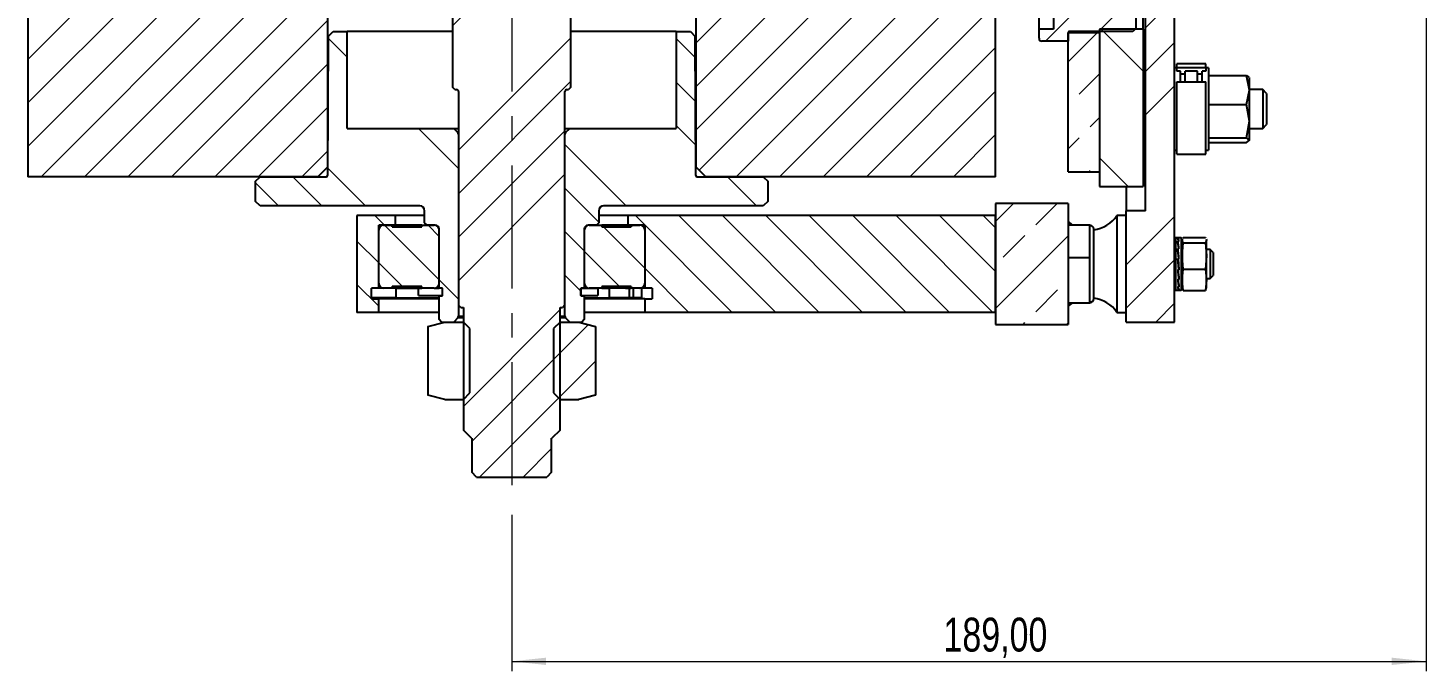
# Model space of a CAD drawing. Header units: millimetres. Extents: x 15 to 1184, y 5 to 836.
# Drawn here: x 131.6 to 276.1, y 391.7 to 458.1 of the extents above; entities that cross this region are included whole.
import ezdxf

# ---------------------------------------------------------------- set-up
doc = ezdxf.new("R2010")
doc.units = ezdxf.units.MM
doc.linetypes.add('CENTERX2', pattern=[20.32, 12.7, -2.54, 2.54, -2.54])
doc.styles.add('SLDTEXTSTYLE1', font='TXT', dxfattribs={"width": 0.75})
doc.dimstyles.new('SLDDIMSTYLE0', dxfattribs={"dimtxt": 3.5, "dimasz": 3.556, "dimexe": 0, "dimexo": 0.0625, "dimgap": 0.875, "dimtad": 1, "dimlfac": 2, "dimrnd": 1e-09, "dimzin": 12, "dimdsep": 46, "dimtxsty": 'SLDTEXTSTYLE1', "dimsah": 1, "dimcen": 0.09, "dimadec": 0, "dimazin": 3, "dimtfac": 1, "dimtdec": 3, "dimtofl": 0, "dimtmove": 0, "dimatfit": 3, "dimfxl": 1, "dimfrac": 2, "dimtolj": 1, "dimtzin": 12, "dimarcsym": 0})
pattern_1 = [(45, (0, 0), (-8.98026, 8.98026), []), (45, (4.49, 0), (-8.98026, 8.98026), [3.175, -1.5875]), (45, (8.98, 0), (-8.98026, 8.98026), [3.175, -1.5875]), (45, (13.47, 0), (-8.98026, 8.98026), [3.175, -1.5875])]
pattern_2 = [(45, (0, 0), (-13.4704, 13.4704), []), (45, (4.49, 0), (-13.4704, 13.4704), []), (45, (8.98, 0), (-13.4704, 13.4704), []), (45, (13.47, 0), (-13.4704, 13.4704), [])]
pattern_3 = [(135, (0, 0), (-13.4704, -13.4704), []), (135, (-2e-14, 4.49), (-13.4704, -13.4704), []), (135, (-3e-14, 8.98), (-13.4704, -13.4704), []), (135, (-5e-14, 13.47), (-13.4704, -13.4704), [])]

# ---------------------------------------------------------------- blocks, each defined once
blk = doc.blocks.new('_D_7')
at = {"color": 7, "linetype": 'Continuous', "lineweight": 0}
for p, q in [((276.07, 471.74), (276.07, 391.71)), ((181.57, 407.84), (181.57, 391.71)), ((181.57, 392.71), (276.07, 392.71))]:
    blk.add_line(p, q, dxfattribs=at)
at = {"color": 7, "linetype": 'Continuous', "lineweight": 18}
for points in [[(181.57, 392.71), (185.13, 392.33), (185.13, 393.09)], [(276.07, 392.71), (272.52, 393.09), (272.52, 392.33)]]:
    blk.add_solid(points, dxfattribs=at)
at = {"color": 7, "linetype": 'Continuous', "lineweight": 18, "insert": (226.2, 397.22), "char_height": 3.5, "attachment_point": 1, "style": 'SLDTEXTSTYLE1'}
blk.add_mtext('189,00', dxfattribs=at)

msp = doc.modelspace()

# ---------------------------------------------------------------- hatches: boundary and pattern name
at = {"linetype": 'Continuous', "lineweight": 18}
h = msp.add_hatch(dxfattribs=at)
h.set_pattern_fill('DIN 201 Stahl und Stahlguss', style=0, pattern_type=2)
h.set_pattern_definition(pattern_2)
edge = h.paths.add_edge_path(flags=0)
edge.add_line((187.6975, 556.2759), (187.8225, 556.7425))
edge.add_line((187.8225, 556.7425), (187.8225, 569.0425))
edge.add_arc((188.0225, 569.0425), 0.2, 90, 180, ccw=False)
edge.add_line((188.0225, 569.2425), (188.4225, 569.2425))
edge.add_line((188.4225, 569.2425), (189.0725, 569.8925))
edge.add_line((189.0725, 569.8925), (189.0725, 581.1425))
edge.add_line((189.0725, 581.1425), (188.6147, 581.6003))
edge.add_arc((188.8975, 581.8831), 0.4, 180, 225, ccw=False)
edge.add_line((188.4975, 581.8831), (188.4975, 583.3425))
edge.add_arc((188.8975, 583.3425), 0.4, 90, 180, ccw=False)
edge.add_line((188.8975, 583.7425), (188.9225, 583.7425))
edge.add_line((188.9225, 583.7425), (189.0725, 583.8925))
edge.add_line((189.0725, 583.8925), (189.0725, 597.3425))
edge.add_arc((189.4725, 597.3425), 0.4, 90, 180, ccw=False)
edge.add_line((189.4725, 597.7425), (190.0725, 597.7425))
edge.add_line((190.0725, 597.7425), (190.3225, 597.9925))
edge.add_line((190.3225, 597.9925), (190.3225, 608.9925))
edge.add_line((190.3225, 608.9925), (190.0725, 609.2425))
edge.add_line((190.0725, 609.2425), (189.4725, 609.2425))
edge.add_arc((189.4725, 609.6425), 0.4, 180, 270, ccw=False)
edge.add_line((189.0725, 609.6425), (189.0725, 611.4925))
edge.add_line((189.0725, 611.4925), (188.8225, 611.7425))
edge.add_line((188.8225, 611.7425), (187.5725, 611.7425))
edge.add_line((187.5725, 611.7425), (187.5725, 623.7425))
edge.add_line((187.5725, 623.7425), (187.0725, 624.2425))
edge.add_line((187.0725, 624.2425), (176.0725, 624.2425))
edge.add_line((176.0725, 624.2425), (175.5725, 623.7425))
edge.add_line((175.5725, 623.7425), (175.5725, 611.7425))
edge.add_line((175.5725, 611.7425), (174.3225, 611.7425))
edge.add_line((174.3225, 611.7425), (174.0725, 611.4925))
edge.add_line((174.0725, 611.4925), (174.0725, 609.6425))
edge.add_arc((173.6725, 609.6425), 0.4, 270, 360, ccw=False)
edge.add_line((173.6725, 609.2425), (173.0725, 609.2425))
edge.add_line((173.0725, 609.2425), (172.8225, 608.9925))
edge.add_line((172.8225, 608.9925), (172.8225, 597.9925))
edge.add_line((172.8225, 597.9925), (173.0725, 597.7425))
edge.add_line((173.0725, 597.7425), (173.6725, 597.7425))
edge.add_arc((173.6725, 597.3425), 0.4, 0, 90, ccw=False)
edge.add_line((174.0725, 597.3425), (174.0725, 583.8925))
edge.add_line((174.0725, 583.8925), (174.2225, 583.7425))
edge.add_line((174.2225, 583.7425), (174.2475, 583.7425))
edge.add_arc((174.2475, 583.3425), 0.4, 0, 90, ccw=False)
edge.add_line((174.6475, 583.3425), (174.6475, 581.8831))
edge.add_arc((174.2475, 581.8831), 0.4, 315, 360, ccw=False)
edge.add_line((174.5304, 581.6003), (174.0725, 581.1425))
edge.add_line((174.0725, 581.1425), (174.0725, 569.8925))
edge.add_line((174.0725, 569.8925), (174.7225, 569.2425))
edge.add_line((174.7225, 569.2425), (175.1225, 569.2425))
edge.add_arc((175.1225, 569.0425), 0.2, 0, 90, ccw=False)
edge.add_line((175.3225, 569.0425), (175.3225, 556.7425))
edge.add_line((175.3225, 556.7425), (175.4475, 556.2759))
edge.add_line((175.4475, 556.2759), (175.4475, 451.9925))
edge.add_line((175.4475, 451.9925), (175.6975, 451.7425))
edge.add_line((175.6975, 451.7425), (175.8725, 451.7425))
edge.add_arc((175.8725, 451.5425), 0.2, 0, 90, ccw=False)
edge.add_line((176.0725, 451.5425), (176.0725, 429.4925))
edge.add_line((176.0725, 429.4925), (176.3225, 429.2425))
edge.add_line((176.3225, 429.2425), (176.5725, 429.2425))
edge.add_line((176.5725, 429.2425), (176.5725, 416.5925))
edge.add_line((176.5725, 416.5925), (177.4225, 415.7425))
edge.add_line((177.4225, 415.7425), (177.4475, 415.7425))
edge.add_line((177.4475, 415.7425), (177.4475, 412.2425))
edge.add_line((177.4475, 412.2425), (177.9475, 411.7425))
edge.add_line((177.9475, 411.7425), (185.1975, 411.7425))
edge.add_line((185.1975, 411.7425), (185.6975, 412.2425))
edge.add_line((185.6975, 412.2425), (185.6975, 415.7425))
edge.add_line((185.6975, 415.7425), (185.7225, 415.7425))
edge.add_line((185.7225, 415.7425), (186.5725, 416.5925))
edge.add_line((186.5725, 416.5925), (186.5725, 429.2425))
edge.add_line((186.5725, 429.2425), (186.8225, 429.2425))
edge.add_line((186.8225, 429.2425), (187.0725, 429.4925))
edge.add_line((187.0725, 429.4925), (187.0725, 451.5425))
edge.add_arc((187.2725, 451.5425), 0.2, 90, 180, ccw=False)
edge.add_line((187.2725, 451.7425), (187.4475, 451.7425))
edge.add_line((187.4475, 451.7425), (187.6975, 451.9925))
edge.add_line((187.6975, 451.9925), (187.6975, 556.2759))
h = msp.add_hatch(dxfattribs=at)
h.set_pattern_fill('ANSI31', style=0)
h.paths.add_polyline_path([(162.5225, 566.7425), (161.5225, 567.7425), (131.5725, 567.7425), (131.5725, 442.7425), (161.5225, 442.7425), (162.5225, 443.7425)], flags=0)
h = msp.add_hatch(dxfattribs=at)
h.set_pattern_fill('ANSI31', style=0)
h.paths.add_polyline_path([(231.5725, 442.7425), (231.5725, 567.7425), (201.6225, 567.7425), (200.6225, 566.7425), (200.6225, 443.7425), (201.6225, 442.7425)], flags=0)
h = msp.add_hatch(dxfattribs=at)
h.set_pattern_fill('DIN 201 Stahl und Stahlguss', style=0, pattern_type=2)
h.set_pattern_definition(pattern_2)
h.paths.add_polyline_path([(245.0725, 439.2325), (245.0725, 427.7425), (250.0725, 427.7425), (250.0725, 472.7425), (247.3225, 472.7425), (247.0725, 472.4925), (247.0725, 439.2325)], flags=0)
h = msp.add_hatch(dxfattribs=at)
h.set_pattern_fill('ANSI31', style=0)
edge = h.paths.add_edge_path(flags=0)
edge.add_line((246.0725, 460.4357), (245.7658, 460.7425))
edge.add_line((245.7658, 460.7425), (239.1975, 460.7425))
edge.add_arc((239.1975, 460.8675), 0.125, 180, 270, ccw=False)
edge.add_line((239.0725, 460.8675), (239.0725, 461.7425))
edge.add_line((239.0725, 461.7425), (236.3725, 461.7425))
edge.add_arc((236.3725, 461.4425), 0.3, 90, 180)
edge.add_line((236.0725, 461.4425), (236.0725, 460.4925))
edge.add_line((236.0725, 460.4925), (237.5725, 460.4925))
edge.add_line((237.5725, 460.4925), (237.5725, 457.9925))
edge.add_line((237.5725, 457.9925), (236.0725, 457.9925))
edge.add_line((236.0725, 457.9925), (236.0725, 457.0425))
edge.add_arc((236.3725, 457.0425), 0.3, 180, 270)
edge.add_line((236.3725, 456.7425), (239.0725, 456.7425))
edge.add_line((239.0725, 456.7425), (239.0725, 457.6175))
edge.add_arc((239.1975, 457.6175), 0.125, 90, 180, ccw=False)
edge.add_line((239.1975, 457.7425), (245.7658, 457.7425))
edge.add_line((245.7658, 457.7425), (246.0725, 458.0492))
edge.add_line((246.0725, 458.0492), (246.0725, 460.4357))
h = msp.add_hatch(dxfattribs=at)
h.set_pattern_fill('DIN 201 Stahl und Stahlguss', angle=90, style=0, pattern_type=2)
h.set_pattern_definition(pattern_3)
edge = h.paths.add_edge_path(flags=0)
edge.add_line((163.1016, 457.7425), (162.5981, 457.2425))
edge.add_line((162.5981, 457.2425), (162.548, 442.8919))
edge.add_arc((162.398, 442.8925), 0.15, 270, 359.8, ccw=False)
edge.add_line((162.398, 442.7425), (155.5725, 442.7425))
edge.add_line((155.5725, 442.7425), (155.0725, 442.2425))
edge.add_line((155.0725, 442.2425), (155.0725, 440.2425))
edge.add_line((155.0725, 440.2425), (155.5725, 439.7425))
edge.add_line((155.5725, 439.7425), (172.0725, 439.7425))
edge.add_arc((172.0725, 439.2425), 0.5, 0, 90, ccw=False)
edge.add_line((172.5725, 439.2425), (172.5725, 437.9925))
edge.add_line((172.5725, 437.9925), (172.8225, 437.7425))
edge.add_line((172.8225, 437.7425), (173.6725, 437.7425))
edge.add_arc((173.6725, 437.3425), 0.4, 0, 90, ccw=False)
edge.add_line((174.0725, 437.3425), (174.0725, 431.2425))
edge.add_line((174.0725, 431.2425), (174.4225, 431.2425))
edge.add_line((174.4225, 431.2425), (174.4225, 430.4425))
edge.add_line((174.4225, 430.4425), (174.0725, 430.4425))
edge.add_line((174.0725, 430.4425), (174.0725, 427.9925))
edge.add_line((174.0725, 427.9925), (174.3225, 427.7425))
edge.add_line((174.3225, 427.7425), (175.5725, 427.7425))
edge.add_line((175.5725, 427.7425), (175.9993, 428.1692))
edge.add_arc((175.8225, 428.346), 0.25, 315, 360)
edge.add_line((176.0725, 428.346), (176.0725, 447.1389))
edge.add_arc((175.8225, 447.1389), 0.25, 0, 45)
edge.add_line((175.9993, 447.3157), (175.5725, 447.7425))
edge.add_line((175.5725, 447.7425), (164.5725, 447.7425))
edge.add_line((164.5725, 447.7425), (164.5725, 457.7425))
edge.add_line((164.5725, 457.7425), (163.1016, 457.7425))
h = msp.add_hatch(dxfattribs=at)
h.set_pattern_fill('DIN 201 Stahl und Stahlguss', angle=90, style=0, pattern_type=2)
h.set_pattern_definition(pattern_3)
edge = h.paths.add_edge_path(flags=0)
edge.add_arc((200.747, 442.8925), 0.15, 180.2, 270, ccw=False)
edge.add_line((200.597, 442.8919), (200.5469, 457.2425))
edge.add_line((200.5469, 457.2425), (200.0434, 457.7425))
edge.add_line((200.0434, 457.7425), (198.5725, 457.7425))
edge.add_line((198.5725, 457.7425), (198.5725, 447.7425))
edge.add_line((198.5725, 447.7425), (187.5725, 447.7425))
edge.add_line((187.5725, 447.7425), (187.1457, 447.3157))
edge.add_arc((187.3225, 447.1389), 0.25, 135, 180)
edge.add_line((187.0725, 447.1389), (187.0725, 428.346))
edge.add_arc((187.3225, 428.346), 0.25, 180, 225)
edge.add_line((187.1457, 428.1692), (187.5725, 427.7425))
edge.add_line((187.5725, 427.7425), (188.8225, 427.7425))
edge.add_line((188.8225, 427.7425), (189.0725, 427.9925))
edge.add_line((189.0725, 427.9925), (189.0725, 430.4425))
edge.add_line((189.0725, 430.4425), (188.7225, 430.4425))
edge.add_line((188.7225, 430.4425), (188.7225, 431.2425))
edge.add_line((188.7225, 431.2425), (189.0725, 431.2425))
edge.add_line((189.0725, 431.2425), (189.0725, 437.3425))
edge.add_arc((189.4725, 437.3425), 0.4, 90, 180, ccw=False)
edge.add_line((189.4725, 437.7425), (190.3225, 437.7425))
edge.add_line((190.3225, 437.7425), (190.5725, 437.9925))
edge.add_line((190.5725, 437.9925), (190.5725, 439.2425))
edge.add_arc((191.0725, 439.2425), 0.5, 90, 180, ccw=False)
edge.add_line((191.0725, 439.7425), (207.5725, 439.7425))
edge.add_line((207.5725, 439.7425), (208.0725, 440.2425))
edge.add_line((208.0725, 440.2425), (208.0725, 442.2425))
edge.add_line((208.0725, 442.2425), (207.5725, 442.7425))
edge.add_line((207.5725, 442.7425), (200.747, 442.7425))
h = msp.add_hatch(dxfattribs=at)
h.set_pattern_fill('DIN 201 Leichtmetall und Aluminiumlegierung', style=0, pattern_type=2)
h.set_pattern_definition(pattern_1)
h.paths.add_polyline_path([(239.0725, 457.5925), (239.0725, 443.2425), (242.3225, 443.2425), (242.3225, 457.5925)], flags=0)
h = msp.add_hatch(dxfattribs=at)
h.set_pattern_fill('DIN 201 Stahl und Stahlguss', angle=90, style=0, pattern_type=2)
h.set_pattern_definition(pattern_3)
h.paths.add_polyline_path([(242.3225, 457.9925), (242.3225, 441.7425), (246.8225, 441.7425), (246.8225, 457.9925)], flags=0)
h = msp.add_hatch(dxfattribs=at)
h.set_pattern_fill('DIN 201 Leichtmetall und Aluminiumlegierung', style=0, pattern_type=2)
h.set_pattern_definition(pattern_1)
h.paths.add_polyline_path([(239.0725, 439.9925), (231.5725, 439.9925), (231.5725, 427.4925), (239.0725, 427.4925)], flags=0)
h = msp.add_hatch(dxfattribs=at)
h.set_pattern_fill('ANSI31', angle=90, style=0)
h.paths.add_polyline_path([(167.8225, 437.7425), (169.5725, 437.7425), (169.5725, 438.7425), (165.5725, 438.7425), (165.5725, 428.7425), (167.8225, 428.7425), (167.8225, 430.1425), (167.0725, 430.1425), (167.0725, 431.2425), (167.8225, 431.2425)], flags=0)
h = msp.add_hatch(dxfattribs=at)
h.set_pattern_fill('ANSI31', angle=90, style=0)
h.paths.add_polyline_path([(231.5725, 438.7425), (193.5725, 438.7425), (193.5725, 437.7425), (195.3225, 437.7425), (195.3225, 431.2425), (196.0725, 431.2425), (196.0725, 430.1425), (195.3225, 430.1425), (195.3225, 428.7425), (231.5725, 428.7425)], flags=0)
h = msp.add_hatch(dxfattribs=at)
h.set_pattern_fill('ANSI31', angle=90, style=0)
edge = h.paths.add_edge_path(flags=0)
edge.add_line((172.2725, 437.7425), (172.2725, 437.5715))
edge.add_line((172.2725, 437.5715), (169.2225, 437.5715))
edge.add_line((169.2225, 437.5715), (169.2225, 437.7425))
edge.add_line((169.2225, 437.7425), (168.3225, 437.7425))
edge.add_arc((168.3225, 437.2425), 0.5, 90, 180)
edge.add_line((167.8225, 437.2425), (167.8225, 431.7425))
edge.add_arc((168.3225, 431.7425), 0.5, 180, 270)
edge.add_line((168.3225, 431.2425), (169.2225, 431.2425))
edge.add_line((169.2225, 431.2425), (169.2225, 431.4135))
edge.add_line((169.2225, 431.4135), (172.2725, 431.4135))
edge.add_line((172.2725, 431.4135), (172.2725, 431.2425))
edge.add_line((172.2725, 431.2425), (173.5725, 431.2425))
edge.add_arc((173.5725, 431.7425), 0.5, 270, 360)
edge.add_line((174.0725, 431.7425), (174.0725, 437.2425))
edge.add_arc((173.5725, 437.2425), 0.5, 0, 90)
edge.add_line((173.5725, 437.7425), (172.2725, 437.7425))
h = msp.add_hatch(dxfattribs=at)
h.set_pattern_fill('ANSI31', angle=90, style=0)
edge = h.paths.add_edge_path(flags=0)
edge.add_line((190.8725, 437.5715), (190.8725, 437.7425))
edge.add_line((190.8725, 437.7425), (189.5725, 437.7425))
edge.add_arc((189.5725, 437.2425), 0.5, 90, 180)
edge.add_line((189.0725, 437.2425), (189.0725, 431.7425))
edge.add_arc((189.5725, 431.7425), 0.5, 180, 270)
edge.add_line((189.5725, 431.2425), (190.8725, 431.2425))
edge.add_line((190.8725, 431.2425), (190.8725, 431.4135))
edge.add_line((190.8725, 431.4135), (193.9225, 431.4135))
edge.add_line((193.9225, 431.4135), (193.9225, 431.2425))
edge.add_line((193.9225, 431.2425), (194.8225, 431.2425))
edge.add_arc((194.8225, 431.7425), 0.5, 270, 360)
edge.add_line((195.3225, 431.7425), (195.3225, 437.2425))
edge.add_arc((194.8225, 437.2425), 0.5, 0, 90)
edge.add_line((194.8225, 437.7425), (193.9225, 437.7425))
edge.add_line((193.9225, 437.7425), (193.9225, 437.5715))
edge.add_line((193.9225, 437.5715), (190.8725, 437.5715))
h = msp.add_hatch(dxfattribs=at)
h.set_pattern_fill('ANSI31', style=0)
h.paths.add_polyline_path([(167.0725, 430.2425), (169.6225, 430.2425), (169.6225, 431.2425), (167.0725, 431.2425)], flags=0)
h = msp.add_hatch(dxfattribs=at)
h.set_pattern_fill('ANSI31', style=0)
h.paths.add_polyline_path([(188.7225, 431.2425), (188.7225, 430.4925), (190.4725, 430.4925), (190.4725, 431.2425)], flags=0)
h = msp.add_hatch(dxfattribs=at)
h.set_pattern_fill('DIN 201 Stahl und Stahlguss', style=0, pattern_type=2)
h.set_pattern_definition(pattern_2)
h.paths.add_polyline_path([(172.9123, 420.2074), (174.6475, 419.7425), (176.5725, 419.7425), (177.249, 420.419), (177.249, 427.066), (176.5725, 427.7425), (174.6475, 427.7425), (172.9123, 427.2775)], flags=0)
h = msp.add_hatch(dxfattribs=at)
h.set_pattern_fill('DIN 201 Stahl und Stahlguss', style=0, pattern_type=2)
h.set_pattern_definition(pattern_2)
h.paths.add_polyline_path([(188.4975, 419.7425), (190.2328, 420.2074), (190.2328, 427.2775), (188.4975, 427.7425), (186.5725, 427.7425), (185.896, 427.066), (185.896, 420.419), (186.5725, 419.7425)], flags=0)

# ---------------------------------------------------------------- linework, layer by layer
at = {"color": 7, "linetype": 'CENTERX2', "lineweight": 18}
msp.add_line((181.5725, 667.4376), (181.5725, 408.8397), dxfattribs=at)
at = {"color": 7, "linetype": 'Continuous', "lineweight": 25}
for p, q in [((131.5725, 567.7425), (131.5725, 442.7425)), ((162.5225, 566.7425), (162.5225, 443.7425)), ((200.6225, 443.7425), (200.6225, 566.7425)), ((231.5725, 442.7425), (231.5725, 567.7425)), ((175.4475, 556.2759), (175.4475, 451.9925)), ((187.6975, 451.9925), (187.6975, 556.2759)), ((250.0725, 427.7425), (250.0725, 472.7425)), ((247.0725, 439.2325), (247.0725, 472.4925)), ((237.5725, 460.4925), (237.5725, 457.9925)), ((246.0725, 460.4357), (246.0725, 458.0492)), ((246.8225, 457.9925), (246.8225, 460.4925)), ((236.0725, 457.9925), (236.0725, 459.2425)), ((162.5981, 457.2425), (162.548, 442.8919)), ((162.5981, 457.2425), (163.1016, 457.7425)), ((163.1016, 457.7425), (164.5725, 457.7425)), ((164.5725, 447.7425), (164.5725, 457.7425)), ((175.4475, 457.7425), (164.5725, 457.7425)), ((198.5725, 457.7425), (187.6975, 457.7425)), ((198.5725, 457.7425), (198.5725, 447.7425)), ((198.5725, 457.7425), (200.0434, 457.7425)), ((200.0434, 457.7425), (200.5469, 457.2425)), ((200.597, 442.8919), (200.5469, 457.2425)), ((236.0725, 457.0425), (236.0725, 457.9925)), ((237.5725, 457.9925), (236.0725, 457.9925)), ((239.0725, 456.7425), (236.3725, 456.7425)), ((239.0725, 457.6175), (239.0725, 456.7425)), ((242.3225, 457.5925), (239.0725, 457.5925)), ((239.0725, 443.2425), (239.0725, 457.5925)), ((245.7658, 457.7425), (239.1975, 457.7425)), ((246.8225, 457.9925), (242.3225, 457.9925)), ((242.3225, 457.9925), (242.3225, 441.7425)), ((242.3225, 457.5925), (242.3225, 443.2425)), ((246.0725, 458.0492), (245.7658, 457.7425)), ((246.8225, 457.9925), (246.8225, 441.7425)), ((250.3225, 453.9925), (250.0725, 453.9925)), ((253.3225, 454.3925), (250.3225, 454.3925)), ((250.3225, 454.0261), (250.3225, 454.3925)), ((250.3225, 454.0261), (253.3225, 454.0261)), ((250.3225, 453.6576), (250.3225, 454.0261)), ((253.3225, 454.0261), (253.3225, 454.3925)), ((253.3225, 454.0261), (253.3225, 453.6576)), ((253.572, 453.9925), (253.3225, 453.9925)), ((253.572, 453.9925), (253.572, 445.4925)), ((250.7091, 453.6576), (250.3225, 453.6576)), ((250.3225, 445.0925), (250.3225, 452.5476)), ((250.3225, 452.5476), (253.3225, 452.5476)), ((250.7091, 452.5476), (250.7091, 453.6576)), ((251.1863, 453.3444), (250.7091, 453.3444)), ((251.1863, 452.5476), (251.1863, 453.6576)), ((252.4589, 453.6576), (251.1863, 453.6576)), ((252.4589, 452.5476), (252.4589, 453.6576)), ((252.9362, 453.3444), (252.4589, 453.3444)), ((252.9362, 452.5476), (252.9362, 453.6576)), ((253.3225, 453.6576), (252.9362, 453.6576)), ((253.3225, 445.0925), (253.3225, 452.5476)), ((253.572, 453.1995), (257.5322, 453.1995)), ((257.8225, 451.703), (257.5322, 453.1995)), ((257.5322, 453.1995), (257.7603, 453.0172)), ((257.8225, 451.703), (257.8225, 452.9925)), ((175.6975, 451.7425), (175.4475, 451.9925)), ((175.6975, 451.7425), (175.8725, 451.7425)), ((176.0725, 451.5425), (176.0725, 429.4925)), ((187.0725, 429.4925), (187.0725, 451.5425)), ((187.2725, 451.7425), (187.4475, 451.7425)), ((187.6975, 451.9925), (187.4475, 451.7425)), ((257.5322, 450.2065), (257.8225, 451.703)), ((259.189, 451.7425), (257.8225, 451.7425)), ((257.8225, 448.478), (257.8225, 451.703)), ((259.5725, 451.359), (259.189, 451.7425)), ((259.189, 451.7425), (259.189, 447.7425)), ((259.5725, 451.359), (259.5725, 448.126)), ((253.572, 450.2065), (257.5322, 450.2065)), ((257.8225, 448.478), (257.5322, 450.2065)), ((257.5322, 446.7494), (257.8225, 448.478)), ((257.8225, 446.5174), (257.8225, 448.478)), ((259.189, 447.7425), (259.5725, 448.126)), ((164.5725, 447.7425), (175.5725, 447.7425)), ((175.5725, 447.7425), (175.9993, 447.3157)), ((175.5725, 447.7425), (176.0725, 447.7425)), ((176.0725, 447.1389), (176.0725, 428.346)), ((187.0725, 447.7425), (187.5725, 447.7425)), ((187.0725, 428.346), (187.0725, 447.1389)), ((187.1457, 447.3157), (187.5725, 447.7425)), ((187.5725, 447.7425), (198.5725, 447.7425)), ((253.572, 446.7494), (257.5322, 446.7494)), ((257.8225, 446.5174), (257.5322, 446.7494)), ((257.5322, 446.2854), (257.8225, 446.5174)), ((257.8225, 447.7425), (259.189, 447.7425)), ((257.8225, 446.4925), (257.8225, 446.5174)), ((250.0725, 445.4925), (250.3225, 445.4925)), ((250.3225, 445.0925), (253.3225, 445.0925)), ((253.3225, 445.4925), (253.572, 445.4925)), ((253.572, 446.2854), (257.5322, 446.2854)), ((162.5225, 443.7425), (161.5225, 442.7425)), ((162.5225, 443.7425), (162.551, 443.7425)), ((200.594, 443.7425), (200.6225, 443.7425)), ((201.6225, 442.7425), (200.6225, 443.7425)), ((161.5225, 442.7425), (131.5725, 442.7425)), ((155.0725, 442.2425), (155.5725, 442.7425)), ((155.0725, 442.2425), (155.0725, 440.2425)), ((155.5725, 442.7425), (162.398, 442.7425)), ((200.747, 442.7425), (207.5725, 442.7425)), ((231.5725, 442.7425), (201.6225, 442.7425)), ((207.5725, 442.7425), (208.0725, 442.2425)), ((208.0725, 440.2425), (208.0725, 442.2425)), ((239.0725, 443.2425), (242.3225, 443.2425)), ((242.3225, 441.7425), (246.8225, 441.7425)), ((245.0725, 441.7425), (245.0725, 439.2325)), ((155.5725, 439.7425), (155.0725, 440.2425)), ((172.0725, 439.7425), (155.5725, 439.7425)), ((207.5725, 439.7425), (191.0725, 439.7425)), ((208.0725, 440.2425), (207.5725, 439.7425)), ((231.5725, 439.9925), (231.5725, 427.4925)), ((239.0725, 439.9925), (231.5725, 439.9925)), ((239.0725, 439.9925), (239.0725, 427.4925)), ((165.5725, 438.7425), (165.5725, 428.7425)), ((169.5725, 438.7425), (165.5725, 438.7425)), ((169.5725, 437.7425), (169.5725, 438.7425)), ((172.5725, 438.7425), (169.5725, 438.7425)), ((172.5725, 437.9925), (172.5725, 439.2425)), ((172.8225, 437.7425), (172.5725, 437.9925)), ((190.5725, 437.9925), (190.3225, 437.7425)), ((190.5725, 439.2425), (190.5725, 437.9925)), ((193.5725, 438.7425), (190.5725, 438.7425)), ((193.5725, 438.7425), (193.5725, 437.7425)), ((231.5725, 438.7425), (193.5725, 438.7425)), ((231.5725, 428.7425), (231.5725, 438.7425)), ((239.5606, 437.7425), (239.0725, 438.1091)), ((245.0725, 438.7425), (244.1176, 438.7425)), ((244.1176, 438.7425), (244.1176, 432.567)), ((247.0725, 439.2325), (245.0725, 439.2325)), ((245.0725, 427.7425), (245.0725, 439.2325)), ((167.8225, 431.2425), (167.8225, 437.7425)), ((169.5725, 437.7425), (167.8225, 437.7425)), ((167.8225, 431.7425), (167.8225, 437.2425)), ((168.3225, 437.7425), (169.2225, 437.7425)), ((169.2225, 437.5715), (169.2225, 437.7425)), ((169.2225, 437.5715), (172.2725, 437.5715)), ((172.2725, 437.7425), (169.5725, 437.7425)), ((172.2725, 437.5715), (172.2725, 437.7425)), ((172.2725, 437.7425), (173.5725, 437.7425)), ((173.6725, 437.7425), (172.8225, 437.7425)), ((174.0725, 431.2425), (174.0725, 437.3425)), ((174.0725, 431.7425), (174.0725, 437.2425)), ((189.0725, 437.3425), (189.0725, 431.2425)), ((189.0725, 437.2425), (189.0725, 431.7425)), ((190.3225, 437.7425), (189.4725, 437.7425)), ((189.5725, 437.7425), (190.8725, 437.7425)), ((190.8725, 437.7425), (190.8725, 437.5715)), ((193.5725, 437.7425), (190.8725, 437.7425)), ((190.8725, 437.5715), (193.9225, 437.5715)), ((195.3225, 437.7425), (193.5725, 437.7425)), ((193.9225, 437.7425), (193.9225, 437.5715)), ((193.9225, 437.7425), (194.8225, 437.7425)), ((195.3225, 437.7425), (195.3225, 431.2425)), ((195.3225, 437.2425), (195.3225, 431.7425)), ((241.3225, 437.7425), (239.0725, 437.7425)), ((241.7225, 434.3263), (241.7225, 437.3425)), ((250.1797, 436.4425), (250.0725, 436.3353)), ((250.4826, 436.4425), (250.1797, 436.4425)), ((250.1797, 436.4425), (250.1797, 433.7425)), ((250.4088, 436.4277), (250.507, 436.4277)), ((250.4725, 436.4242), (250.4406, 436.4242)), ((250.4417, 436.3615), (250.4406, 436.4242)), ((250.4725, 436.4243), (250.4725, 436.4242)), ((250.5388, 436.4243), (250.4725, 436.4243)), ((250.507, 436.4243), (250.507, 436.4277)), ((250.7653, 436.4425), (250.5118, 436.4425)), ((250.8725, 436.3353), (250.7653, 436.4425)), ((250.7653, 436.4425), (250.7653, 433.7425)), ((250.9694, 436.4507), (250.9761, 436.4683)), ((250.9761, 436.4683), (253.2689, 436.4683)), ((253.2689, 436.4683), (253.2757, 436.4507)), ((250.4088, 436.0807), (250.507, 436.0807)), ((250.4088, 435.3295), (250.507, 435.3295)), ((250.4427, 435.2344), (250.4188, 435.2344)), ((250.4431, 435.9406), (250.4312, 435.9406)), ((250.4725, 436.065), (250.4406, 436.065)), ((250.4435, 435.9212), (250.4406, 436.065)), ((250.4725, 435.3042), (250.4406, 435.3042)), ((250.4435, 435.2079), (250.4406, 435.3042)), ((250.5241, 435.3043), (250.4435, 435.9212)), ((250.5329, 434.2735), (250.4435, 435.2079)), ((250.4725, 436.0651), (250.4725, 436.065)), ((250.5388, 436.0651), (250.4725, 436.0651)), ((250.4725, 435.3043), (250.4725, 435.3042)), ((250.5388, 435.3043), (250.4725, 435.3043)), ((250.5063, 435.3043), (250.507, 435.3295)), ((250.5067, 436.0651), (250.507, 436.0807)), ((250.8725, 436.3353), (250.8725, 436.0697)), ((250.8725, 436.1983), (250.9067, 436.2873)), ((250.9761, 435.9283), (250.8725, 436.1983)), ((250.8725, 434.5654), (250.9761, 435.9283)), ((250.8725, 435.2425), (250.8725, 433.7425)), ((250.9761, 435.9283), (253.2689, 435.9283)), ((253.3725, 436.1983), (253.2689, 435.9283)), ((253.2689, 435.9283), (253.3725, 434.5654)), ((253.3384, 436.2873), (253.3725, 436.1983)), ((253.3725, 436.1983), (253.3725, 436.2425)), ((253.3725, 434.5654), (253.3725, 436.1983)), ((253.7658, 435.2425), (253.3725, 435.2425)), ((254.0725, 434.9357), (253.7658, 435.2425)), ((253.7658, 435.2425), (253.7658, 433.3898)), ((241.3225, 429.7954), (241.3225, 434.3911)), ((241.7225, 430.1901), (241.7225, 434.3263)), ((250.1797, 433.7425), (250.1797, 431.0425)), ((250.4088, 434.3038), (250.507, 434.3038)), ((250.507, 433.1811), (250.4088, 434.3038)), ((250.4409, 434.2702), (250.4118, 434.2702)), ((250.4406, 434.2733), (250.5388, 433.1509)), ((250.4725, 434.2733), (250.4406, 434.2733)), ((250.4725, 434.2735), (250.4725, 434.2733)), ((250.5388, 434.2735), (250.4725, 434.2735)), ((250.5044, 434.2735), (250.507, 434.3038)), ((250.7653, 433.7425), (250.7653, 431.0425)), ((250.9761, 433.2024), (250.8725, 434.5654)), ((250.8725, 433.7425), (250.8725, 431.5889)), ((253.3725, 434.5654), (253.2689, 433.2024)), ((253.3725, 432.1095), (253.3725, 434.5654)), ((254.0725, 434.9357), (254.0725, 433.4619)), ((244.1176, 432.567), (244.1176, 428.7425)), ((250.4088, 433.1811), (250.507, 433.1811)), ((250.4088, 432.1554), (250.507, 432.1554)), ((250.415, 433.1811), (250.5041, 432.2505)), ((250.4242, 432.1554), (250.5041, 431.5443)), ((250.4429, 433.1811), (250.4406, 433.1506)), ((250.4725, 433.1506), (250.4406, 433.1506)), ((250.4413, 432.1554), (250.4406, 432.1303)), ((250.4725, 432.1303), (250.4406, 432.1303)), ((250.4725, 433.1811), (250.4725, 433.1509)), ((250.4725, 433.1509), (250.4725, 433.1506)), ((250.5388, 433.1509), (250.4725, 433.1509)), ((250.4725, 432.1554), (250.4725, 432.1305)), ((250.4725, 432.1305), (250.4725, 432.1303)), ((250.5388, 432.1305), (250.4725, 432.1305)), ((250.5041, 432.2505), (250.507, 432.1554)), ((250.5049, 432.224), (250.529, 432.224)), ((250.5066, 433.1857), (250.5358, 433.1857)), ((250.8725, 432.1095), (250.9761, 433.2024)), ((250.9761, 431.0166), (250.8725, 432.1095)), ((250.9761, 433.2024), (253.2689, 433.2024)), ((253.2689, 433.2024), (253.3725, 432.1095)), ((253.3725, 432.1095), (253.2689, 431.0166)), ((253.3725, 432.2425), (253.7658, 432.2425)), ((253.3725, 431.2425), (253.3725, 432.1095)), ((253.7658, 433.3898), (253.7658, 432.2425)), ((253.7658, 432.2425), (254.0725, 432.5492)), ((254.0725, 433.4619), (254.0725, 432.5492)), ((167.0725, 430.2425), (167.0725, 431.2425)), ((169.6225, 431.2425), (167.0725, 431.2425)), ((167.0725, 430.1425), (167.0725, 431.2425)), ((167.8225, 431.2425), (167.0725, 431.2425)), ((169.2225, 431.2425), (168.3225, 431.2425)), ((169.2225, 431.2425), (169.2225, 431.4135)), ((172.2725, 431.4135), (169.2225, 431.4135)), ((169.6225, 430.2425), (169.6225, 431.2425)), ((169.6225, 431.2425), (171.9243, 431.2425)), ((171.9243, 430.4925), (171.9243, 431.2425)), ((171.9243, 431.2425), (172.2725, 431.2425)), ((172.2725, 431.2425), (172.2725, 431.4135)), ((173.5725, 431.2425), (172.2725, 431.2425)), ((173.574, 431.2425), (174.0725, 431.2425)), ((174.4225, 431.2425), (174.0725, 431.2425)), ((174.4225, 430.4425), (174.4225, 431.2425)), ((188.7225, 431.2425), (190.4725, 431.2425)), ((188.7225, 430.4925), (188.7225, 431.2425)), ((189.0725, 431.2425), (188.7225, 431.2425)), ((188.7225, 431.2425), (188.7225, 430.4425)), ((190.8725, 431.2425), (189.5725, 431.2425)), ((190.4725, 431.2425), (190.4725, 430.4925)), ((193.9225, 431.4135), (190.8725, 431.4135)), ((190.8725, 431.4135), (190.8725, 431.2425)), ((190.8725, 431.2425), (191.6469, 431.2425)), ((191.6469, 431.2425), (191.6469, 430.2425)), ((193.339, 431.2425), (191.6469, 431.2425)), ((193.339, 431.2425), (193.9225, 431.2425)), ((193.7585, 430.2425), (193.7585, 431.2425)), ((193.9225, 431.4135), (193.9225, 431.2425)), ((194.8225, 431.2425), (193.9225, 431.2425)), ((194.1581, 430.2425), (194.1581, 431.2425)), ((195.3225, 431.2425), (194.8225, 431.2425)), ((195.0338, 430.2425), (195.0338, 431.2425)), ((196.0725, 431.2425), (195.3225, 431.2425)), ((196.0725, 431.2425), (196.0725, 430.1425)), ((250.0725, 431.1496), (250.1797, 431.0425)), ((250.1797, 431.0425), (250.4332, 431.0425)), ((250.4088, 431.4042), (250.507, 431.4042)), ((250.4088, 431.0572), (250.507, 431.0572)), ((250.4409, 431.4042), (250.4406, 431.3888)), ((250.4725, 431.3888), (250.4406, 431.3888)), ((250.4407, 431.0572), (250.4406, 431.0542)), ((250.4725, 431.0542), (250.4406, 431.0542)), ((250.4624, 431.0425), (250.7653, 431.0425)), ((250.4725, 431.4042), (250.4725, 431.3889)), ((250.4725, 431.3889), (250.4725, 431.3888)), ((250.5388, 431.3889), (250.4725, 431.3889)), ((250.4725, 431.0572), (250.4725, 431.0542)), ((250.4725, 431.0542), (250.4725, 431.0542)), ((250.5388, 431.0542), (250.4725, 431.0542)), ((250.5041, 431.5443), (250.507, 431.4042)), ((250.5045, 431.5248), (250.5168, 431.5248)), ((250.506, 431.1161), (250.507, 431.0572)), ((250.7653, 431.0425), (250.8725, 431.1496)), ((250.9067, 431.1976), (250.9761, 431.0166)), ((250.9761, 431.0166), (253.2689, 431.0166)), ((253.2689, 431.0166), (253.3384, 431.1976)), ((169.6225, 430.2425), (167.0725, 430.2425)), ((167.0725, 430.1425), (167.8225, 430.1425)), ((167.8225, 428.7425), (167.8225, 430.1425)), ((174.0725, 430.1425), (167.8225, 430.1425)), ((169.6225, 430.2425), (174.0725, 430.2425)), ((171.9243, 430.4925), (174.4225, 430.4925)), ((174.0725, 427.9925), (174.0725, 430.4425)), ((174.0725, 430.4425), (174.4225, 430.4425)), ((176.3225, 429.2425), (176.0725, 429.4925)), ((176.3225, 429.2425), (176.5725, 429.2425)), ((176.5725, 429.2425), (176.5725, 416.5925)), ((186.5725, 429.2425), (186.8225, 429.2425)), ((186.5725, 416.5925), (186.5725, 429.2425)), ((187.0725, 429.4925), (186.8225, 429.2425)), ((188.7225, 430.4925), (190.4725, 430.4925)), ((188.7225, 430.4425), (189.0725, 430.4425)), ((189.0725, 430.4425), (189.0725, 427.9925)), ((189.0725, 430.2425), (191.6469, 430.2425)), ((195.3225, 430.1425), (189.0725, 430.1425)), ((193.7585, 430.2425), (191.6469, 430.2425)), ((194.1581, 430.2425), (193.7585, 430.2425)), ((195.0338, 430.2425), (194.1581, 430.2425)), ((195.3225, 430.1425), (195.3225, 428.7425)), ((195.3225, 430.1425), (196.0725, 430.1425)), ((239.0725, 429.7425), (241.3225, 429.7425)), ((239.0725, 429.3758), (239.5606, 429.7425)), ((241.7225, 430.1425), (241.7225, 430.1901)), ((167.8225, 428.7425), (165.5725, 428.7425)), ((174.0725, 428.7425), (167.8225, 428.7425)), ((172.9123, 427.2775), (174.6475, 427.7425)), ((174.3225, 427.7425), (174.0725, 427.9925)), ((174.3225, 427.7425), (175.5725, 427.7425)), ((174.6475, 427.7425), (176.5725, 427.7425)), ((175.9993, 428.1692), (175.5725, 427.7425)), ((177.249, 427.066), (176.5725, 427.7425)), ((186.5725, 427.7425), (185.896, 427.066)), ((186.5725, 427.7425), (188.4975, 427.7425)), ((187.5725, 427.7425), (187.1457, 428.1692)), ((187.5725, 427.7425), (188.8225, 427.7425)), ((188.4975, 427.7425), (190.2328, 427.2775)), ((189.0725, 427.9925), (188.8225, 427.7425)), ((195.3225, 428.7425), (189.0725, 428.7425)), ((231.5725, 428.7425), (195.3225, 428.7425)), ((244.1176, 428.7425), (245.0725, 428.7425)), ((245.0725, 427.7425), (250.0725, 427.7425)), ((172.9123, 427.2775), (172.9123, 420.2074)), ((177.249, 420.419), (177.249, 427.066)), ((185.896, 427.066), (185.896, 420.419)), ((190.2328, 427.2775), (190.2328, 420.2074)), ((231.5725, 427.4925), (239.0725, 427.4925)), ((174.6475, 419.7425), (172.9123, 420.2074)), ((174.6475, 419.7425), (176.5725, 419.7425)), ((176.5725, 419.7425), (177.249, 420.419)), ((185.896, 420.419), (186.5725, 419.7425)), ((186.5725, 419.7425), (188.4975, 419.7425)), ((190.2328, 420.2074), (188.4975, 419.7425)), ((177.4225, 415.7425), (176.5725, 416.5925)), ((186.5725, 416.5925), (185.7225, 415.7425)), ((177.4225, 415.7425), (177.4475, 415.7425)), ((177.4475, 415.7425), (177.4475, 412.2425)), ((185.6975, 415.7425), (185.7225, 415.7425)), ((185.6975, 412.2425), (185.6975, 415.7425)), ((177.9475, 411.7425), (177.4475, 412.2425)), ((185.6975, 412.2425), (185.1975, 411.7425)), ((177.9475, 411.7425), (185.1975, 411.7425))]:
    msp.add_line(p, q, dxfattribs=at)
at = {"color": 8, "linetype": 'Continuous', "lineweight": 25}
for p, q in [((175.9993, 447.3157), (176.0725, 447.3157)), ((187.0725, 447.3157), (187.1457, 447.3157)), ((247.0725, 442.7425), (246.8225, 442.7425)), ((241.3225, 434.3911), (241.3225, 437.7425)), ((241.3225, 434.3911), (239.0725, 434.3911)), ((241.3225, 429.7425), (241.3225, 429.7954)), ((176.5725, 428.1692), (175.9993, 428.1692)), ((176.0725, 428.346), (176.5725, 428.346)), ((186.5725, 428.346), (187.0725, 428.346)), ((187.1457, 428.1692), (186.5725, 428.1692))]:
    msp.add_line(p, q, dxfattribs=at)
at = {"color": 7, "linetype": 'Continuous', "lineweight": 25}
for centre, radius, start, end in [((236.3725, 457.0425), 0.3, 180, 270), ((239.1975, 457.6175), 0.125, 90, 180), ((175.8725, 451.5425), 0.2, 0, 90), ((187.2725, 451.5425), 0.2, 90, 180), ((175.8225, 447.1389), 0.25, 0, 45), ((187.3225, 447.1389), 0.25, 135, 180), ((162.398, 442.8925), 0.15, 270, 359.8), ((200.747, 442.8925), 0.15, 180.2, 270), ((172.0725, 439.2425), 0.5, 0, 90), ((191.0725, 439.2425), 0.5, 90, 180), ((241.3225, 440.5966), 3.3542, 276.849089, 326.441024), ((168.3225, 437.2425), 0.5, 90, 180), ((173.5725, 437.2425), 0.5, 0, 90), ((173.6725, 437.3425), 0.4, 0, 90), ((189.5725, 437.2425), 0.5, 90, 180), ((189.4725, 437.3425), 0.4, 90, 180), ((194.8225, 437.2425), 0.5, 0, 90), ((241.3225, 437.3425), 0.4, 0, 90), ((168.3225, 431.7425), 0.5, 180, 270), ((173.5725, 431.7425), 0.5, 270, 0), ((189.5725, 431.7425), 0.5, 180, 270), ((194.8225, 431.7425), 0.5, 270, 0), ((241.3251, 430.1928), 0.3974, 269.620801, 359.615714), ((241.3225, 430.1425), 0.4, 270, 0), ((241.3225, 426.8883), 3.3542, 33.558976, 83.150911), ((175.8225, 428.346), 0.25, 315, 0), ((187.3225, 428.346), 0.25, 180, 225)]:
    msp.add_arc(centre, radius, start, end, dxfattribs=at)
for centre, major_axis, ratio, start_param, end_param in [((250.4579, 433.7425), (-0.0735, 2.7), 0.08314547, 5.757323, 6.17620202), ((250.4871, 433.7425), (-0.0735, 2.7), 0.08314547, 5.74585973, 6.16465876), ((250.4579, 433.7425), (0.0249, 2.7), 0.08700206, 6.17926726, 6.28398701), ((250.4871, 433.7425), (0.0249, 2.7), 0.08700206, 6.167804, 6.34608969), ((250.4579, 433.7425), (-0.1587, 2.7), 0.06479375, 5.33689837, 5.75577739), ((250.4579, 433.7425), (-0.2161, 2.7), 0.03535869, 4.9189989, 5.33787792), ((250.4871, 433.7425), (-0.1587, 2.7), 0.06479375, 5.32543511, 5.74423413), ((250.4871, 433.7425), (-0.2161, 2.7), 0.03535869, 4.90753564, 5.32633466), ((250.4579, 433.7425), (-0.2161, 2.7), 0.03535869, 1.77740625, 2.19628527), ((250.4579, 433.7425), (-0.1587, 2.7), 0.06479375, 2.19530572, 2.61418474), ((250.4871, 433.7425), (-0.2161, 2.7), 0.03535869, 1.78894951, 2.20774853), ((250.4871, 433.7425), (-0.1587, 2.7), 0.06479375, 2.20684898, 2.625648), ((250.4579, 433.7425), (-0.0735, 2.7), 0.08314547, 2.61573034, 3.03460936), ((250.4579, 433.7425), (0.0249, 2.7), 0.08700206, 3.03767461, 3.20449573), ((250.4871, 433.7425), (-0.0735, 2.7), 0.08314547, 2.6272736, 3.04607263), ((250.4871, 433.7425), (0.0249, 2.7), 0.08700206, 3.04921787, 3.14239436)]:
    msp.add_ellipse(centre, major_axis=major_axis, ratio=ratio, start_param=start_param, end_param=end_param, dxfattribs=at)

# ---------------------------------------------------------------- dimensions: what is measured, and where the dimension line sits
at = {"color": 7, "linetype": 'Continuous', "lineweight": 18}
dim = msp.add_linear_dim(base=(276.0725, 392.7112), p1=(181.5725, 408.8397), p2=(276.0725, 472.7425), dimstyle='SLDDIMSTYLE0', dxfattribs=at)
dim.commit()
dim.dimension.update_dxf_attribs({"geometry": '_D_7', "text_midpoint": (233.3124, 392.7112), "dimtype": 160})

doc.saveas('drawing.dxf')
